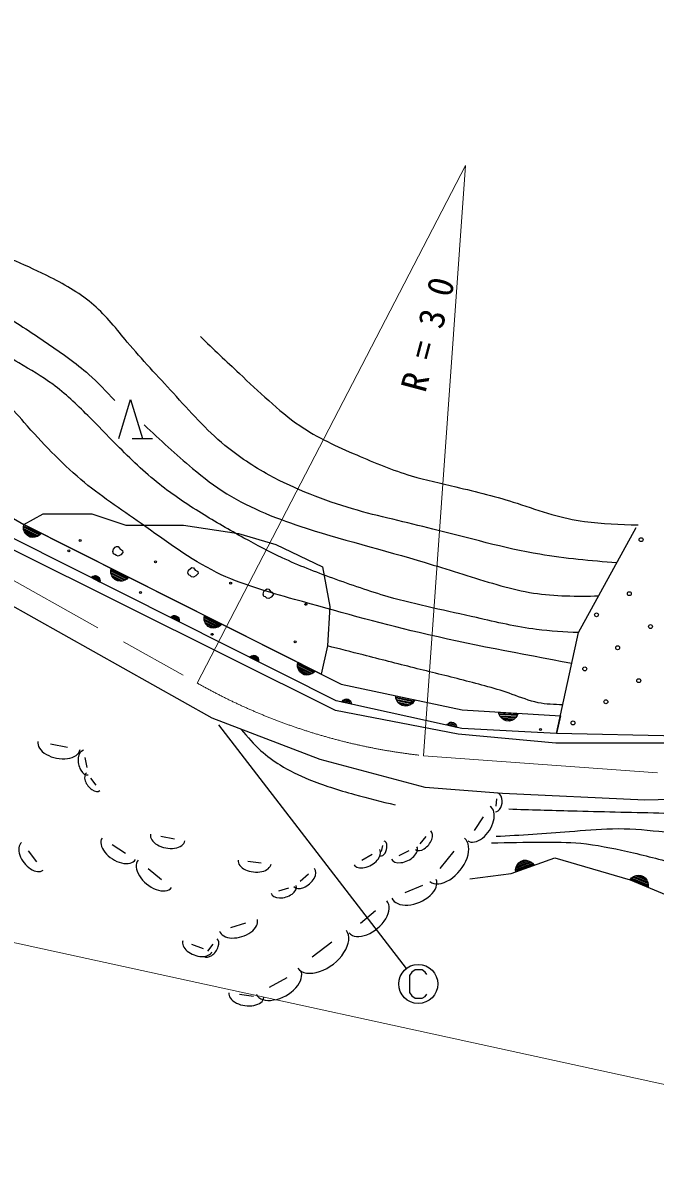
# Model space of a CAD drawing. Units: millimetres, scale not verified. Extents: x 40000 to 680000, y 20000 to 380000.
# Drawn here: x 190253 to 222618, y 246702 to 305068 of the extents above; entities that cross this region are included whole.
import ezdxf

# ---------------------------------------------------------------- set-up
doc = ezdxf.new("R2010")
doc.units = ezdxf.units.MM
doc.header["$LTSCALE"] = 1000
doc.linetypes.add('CHAIN', pattern=[18.5, 12, -1.5, 3.5, -1.5])
for name, color, linetype, lineweight in [('M-BGD', 7, 'Continuous', 25), ('M-BMK', 2, 'CHAIN', 13), ('M-BMK-HTXT', 7, 'Continuous', 13), ('M-BMK-OTRS', 5, 'Continuous', 25), ('M-STR-HTXT', 7, 'Continuous', 13), ('M-STR-STR3', 7, 'Continuous', 25), ('M-STR-STRC', 7, 'Continuous', 25)]:
    doc.layers.add(name, color=color, linetype=linetype, lineweight=lineweight)
doc.styles.add('ＭＳ ゴシック', font='')
doc.styles.get('ＭＳ ゴシック').set_extended_font_data('MS Gothic')

# ---------------------------------------------------------------- blocks, each defined once
blk = doc.blocks.new('MARK1169C15L12W1')
at = {"color": 7, "linetype": 'Continuous', "lineweight": 25}
blk.add_circle((0, 0), 0.05, dxfattribs=at)
blk = doc.blocks.new('MARK1170C15L12W1')
at = {"color": 7, "linetype": 'Continuous', "lineweight": 25}
for p, q in [((0.006, -0.046), (0.006, 0.046)), ((0.012, 0.044), (0.012, -0.044)), ((0.018, -0.042), (0.018, 0.042)), ((0.024, 0.036), (0.024, -0.036)), ((0.03, -0.03), (0.03, 0.03)), ((0.036, 0.02), (0.036, -0.02))]:
    blk.add_line(p, q, dxfattribs=at)
blk.add_lwpolyline([(0, 0.05), (0.012, 0.046), (0.022, 0.04), (0.032, 0.03), (0.038, 0.02), (0.042, 0.008), (0.042, -0.008), (0.038, -0.02), (0.032, -0.03), (0.022, -0.04), (0.012, -0.046), (0, -0.05)], close=True, dxfattribs=at)
blk = doc.blocks.new('MARK1171C15L12W1')
at = {"color": 7, "linetype": 'Continuous', "lineweight": 25}
for p, q in [((0.008, 0.046), (0.008, -0.046)), ((0.016, -0.042), (0.016, 0.042)), ((0.024, 0.036), (0.024, -0.036)), ((0.032, -0.028), (0.032, 0.028)), ((0.038, 0.016), (0.038, -0.016))]:
    blk.add_line(p, q, dxfattribs=at)
blk.add_lwpolyline([(0, 0.05), (0.012, 0.046), (0.022, 0.04), (0.032, 0.03), (0.038, 0.02), (0.042, 0.008), (0.042, -0.008), (0.038, -0.02), (0.032, -0.03), (0.022, -0.04), (0.012, -0.046), (0, -0.05)], close=True, dxfattribs=at)
blk = doc.blocks.new('MARK1519C15L7W1')
at = {"color": 7, "linetype": 'Continuous', "lineweight": 25}
blk.add_line((0.02925, 0.0195), (0.02925, -0.0195), dxfattribs=at)
blk.add_ellipse((0.02925, 0), major_axis=(0, 0.04875), ratio=0.6, start_param=0, end_param=3.1415927, dxfattribs=at)
blk = doc.blocks.new('MARK1085C15L13W1')
at = {"color": 7, "linetype": 'Continuous', "lineweight": 25}
blk.add_lwpolyline([(0.022, 0.024), (0.018, 0.03), (0.01, 0.036), (-0.008, 0.036), (-0.016, 0.03), (-0.022, 0.022), (-0.022, -0.022), (-0.016, -0.03), (-0.008, -0.036), (0.01, -0.036), (0.018, -0.032), (0.022, -0.026)], dxfattribs=at)
blk.add_circle((0, 0), 0.05, dxfattribs=at)
blk = doc.blocks.new('MARK1123C15L7W1')
at = {"color": 7, "linetype": 'Continuous', "lineweight": 25}
blk.add_line((0.004, -0.05), (0.056, -0.05), dxfattribs=at)
blk.add_lwpolyline([(-0.03, -0.05), (0, 0.05), (0.03, -0.05)], dxfattribs=at)
blk = doc.blocks.new('MARK1169C15L7W1')
at = {"color": 7, "linetype": 'Continuous', "lineweight": 25}
blk.add_circle((0, 0), 0.05, dxfattribs=at)
blk = doc.blocks.new('MARK1168C15L7W1')
at = {"color": 7, "linetype": 'Continuous', "lineweight": 25}
blk.add_lwpolyline([(-0.05, 0), (-0.044, 0.018), (-0.03, 0.032), (-0.024, 0.046), (0, 0.052), (0.026, 0.044), (0.042, 0.024), (0.05, 0.008), (0.046, -0.008), (0.02, -0.024), (0.012, -0.04), (0.004, -0.048), (-0.016, -0.05), (-0.038, -0.026)], close=True, dxfattribs=at)

msp = doc.modelspace()

# ---------------------------------------------------------------- linework, layer by layer
at = {"layer": 'M-BGD'}
msp.add_lwpolyline([(190305, 279407), (191296, 279961), (193782, 279961), (195531, 279386), (198477, 279386), (201286, 278949), (203196, 278396), (205590, 277245), (205969, 275225), (205841, 273201), (205527, 271765)], close=True, dxfattribs=at)
for points, knots in [([(218692, 273883), (217974, 273918), (217257, 273954), (216546, 274044), (215514, 274174), (214497, 274421), (213478, 274650), (211966, 274990), (210447, 275293), (208960, 275715), (208000, 275996), (207054, 276324), (206113, 276666), (205239, 276985), (204370, 277318), (203527, 277709), (202863, 278021), (202216, 278369), (201572, 278723), (200838, 279131), (200110, 279549), (199395, 279991), (198654, 280451), (197925, 280933), (197245, 281474), (196474, 282086), (195761, 282770), (195070, 283473), (194569, 283977), (194077, 284487), (193573, 284989), (193008, 285557), (192426, 286111), (191784, 286584), (191233, 286988), (190636, 287329), (190044, 287677), (189282, 288124), (188530, 288584), (187752, 288997), (187009, 289385), (186247, 289737), (185491, 290101), (184705, 290478), (183926, 290870), (183146, 291259), (182058, 291805), (180975, 292361), (179876, 292887), (178278, 293663), (176658, 294391), (175100, 295252), (174261, 295713), (173437, 296209), (172685, 296793), (171495, 297714), (170483, 298853), (169393, 299900), (167510, 301707), (165395, 303238), (163279, 304770)], [0, 0, 0, 0, 1, 1, 1, 2, 2, 2, 3, 3, 3, 4, 4, 4, 5, 5, 5, 6, 6, 6, 7, 7, 7, 8, 8, 8, 9, 9, 9, 10, 10, 10, 11, 11, 11, 12, 12, 12, 13, 13, 13, 14, 14, 14, 15, 15, 15, 16, 16, 16, 17, 17, 17, 18, 18, 18, 19, 19, 19, 20, 20, 20, 20]), ([(167112, 305068), (168795, 303264), (170478, 301461), (172315, 299821), (173361, 298887), (174456, 298006), (175569, 297152), (176633, 296334), (177713, 295540), (178829, 294787), (179662, 294223), (180512, 293676), (181424, 293271), (182422, 292826), (183491, 292545), (184540, 292213), (185301, 291971), (186049, 291700), (186781, 291386), (187641, 291023), (188472, 290590), (189279, 290119), (190038, 289671), (190771, 289183), (191502, 288686), (192236, 288187), (192969, 287680), (193629, 287091), (194097, 286674), (194529, 286217), (194961, 285759)], [0, 0, 0, 0, 1, 1, 1, 2, 2, 2, 3, 3, 3, 4, 4, 4, 5, 5, 5, 6, 6, 6, 7, 7, 7, 8, 8, 8, 9, 9, 9, 10, 10, 10, 10]), ([(218350, 272307), (215733, 272792), (213117, 273278), (210535, 273888), (208401, 274393), (206290, 274983), (204163, 275581), (202802, 275965), (201434, 276351), (200174, 276959), (198804, 277631), (197571, 278576), (196308, 279465), (195259, 280201), (194189, 280897), (193222, 281718), (192181, 282601), (191238, 283597), (190328, 284628), (189617, 285428), (188922, 286243), (188124, 286947), (187405, 287582), (186595, 288117), (185759, 288600), (184914, 289097), (184042, 289545), (183132, 289890), (181875, 290363), (180560, 290662), (179285, 291095), (178198, 291459), (177142, 291926), (176157, 292502), (174089, 293689), (172345, 295390), (170571, 297011), (169601, 297887), (168615, 298726), (167673, 299623), (166772, 300466), (165889, 301315), (164946, 302149), (164285, 302732), (163595, 303308), (162793, 303612), (162339, 303785), (161848, 303871), (161358, 303957)], [0, 0, 0, 0, 1, 1, 1, 2, 2, 2, 3, 3, 3, 4, 4, 4, 5, 5, 5, 6, 6, 6, 7, 7, 7, 8, 8, 8, 9, 9, 9, 10, 10, 10, 11, 11, 11, 12, 12, 12, 13, 13, 13, 14, 14, 14, 15, 15, 15, 16, 16, 16, 16]), ([(220653, 277447), (219334, 277558), (218015, 277669), (216714, 277889), (214870, 278201), (213064, 278731), (211246, 279183), (209873, 279523), (208494, 279820), (207131, 280211), (205659, 280649), (204215, 281200), (202866, 281938), (202066, 282376), (201299, 282880), (200598, 283459), (199636, 284259), (198796, 285196), (197958, 286128), (197166, 286999), (196360, 287842), (195600, 288744), (195056, 289397), (194529, 290071), (193896, 290625), (193238, 291202), (192464, 291648), (191674, 292048), (190501, 292647), (189293, 293144), (188068, 293603), (186689, 294108), (185309, 294589), (183946, 295123), (182597, 295652), (181280, 296259), (179960, 296868), (178589, 297503), (177223, 298153), (175954, 298966), (175341, 299359), (174750, 299787), (174190, 300252), (173627, 300721), (173096, 301227), (172556, 301722), (171845, 302372), (171116, 303002), (170388, 303632)], [0, 0, 0, 0, 1, 1, 1, 2, 2, 2, 3, 3, 3, 4, 4, 4, 5, 5, 5, 6, 6, 6, 7, 7, 7, 8, 8, 8, 9, 9, 9, 10, 10, 10, 11, 11, 11, 12, 12, 12, 13, 13, 13, 14, 14, 14, 15, 15, 15, 16, 16, 16, 16]), ([(199339, 289027), (200004, 288394), (200669, 287761), (201338, 287132), (201832, 286666), (202328, 286203), (202837, 285750), (203345, 285298), (203864, 284855), (204424, 284472), (205325, 283858), (206332, 283405), (207342, 282970), (208262, 282574), (209182, 282190), (210134, 281905), (210884, 281684), (211650, 281516), (212412, 281335), (213468, 281093), (214519, 280833), (215549, 280498), (216144, 280309), (216731, 280095), (217332, 279924), (217877, 279770), (218432, 279651), (218992, 279572), (219901, 279443), (220821, 279419), (221740, 279396)], [0, 0, 0, 0, 1, 1, 1, 2, 2, 2, 3, 3, 3, 4, 4, 4, 5, 5, 5, 6, 6, 6, 7, 7, 7, 8, 8, 8, 9, 9, 9, 10, 10, 10, 10]), ([(196466, 284502), (197277, 283744), (198089, 282986), (198946, 282275), (199503, 281813), (200079, 281371), (200691, 280989), (201941, 280210), (203342, 279685), (204754, 279224), (206916, 278534), (209100, 278012), (211252, 277342), (212412, 276997), (213555, 276604), (214724, 276283), (215273, 276132), (215828, 275997), (216389, 275909), (217486, 275738), (218605, 275749), (219725, 275759)], [0, 0, 0, 0, 1, 1, 1, 2, 2, 2, 3, 3, 3, 4, 4, 4, 5, 5, 5, 6, 6, 6, 7, 7, 7, 7]), ([(217889, 270189), (217463, 270203), (217036, 270217), (216624, 270301), (216173, 270394), (215740, 270572), (215301, 270728), (214481, 271019), (213643, 271236), (212803, 271448), (211963, 271669), (211118, 271869), (210276, 272080), (209409, 272296), (208544, 272522), (207678, 272742), (207067, 272897), (206454, 273049), (205841, 273201)], [0, 0, 0, 0, 1, 1, 1, 2, 2, 2, 3, 3, 3, 4, 4, 4, 5, 5, 5, 6, 6, 6, 6]), ([(201434, 268935), (201753, 268556), (202072, 268177), (202438, 267847), (202742, 267573), (203078, 267333), (203428, 267116), (203893, 266828), (204383, 266581), (204889, 266374), (205257, 266225), (205631, 266095), (206009, 265973), (206414, 265842), (206823, 265721), (207234, 265608), (207922, 265417), (208615, 265247), (209308, 265077)], [0, 0, 0, 0, 1, 1, 1, 2, 2, 2, 3, 3, 3, 4, 4, 4, 5, 5, 5, 6, 6, 6, 6]), ([(215129, 264865), (216204, 264834), (217278, 264802), (218352, 264773), (219836, 264734), (221320, 264702), (222808, 264663), (224198, 264627), (225592, 264585), (226970, 264718), (228045, 264822), (229110, 265032), (230175, 265242)], [0, 0, 0, 0, 1, 1, 1, 2, 2, 2, 3, 3, 3, 4, 4, 4, 4]), ([(214471, 263468), (215724, 263537), (216978, 263606), (218230, 263712), (218962, 263774), (219693, 263848), (220425, 263859), (221221, 263872), (222018, 263809), (222812, 263727), (223724, 263636), (224631, 263523), (225543, 263443), (226286, 263378), (227031, 263343), (227776, 263351), (228515, 263359), (229255, 263408), (229986, 263512), (230781, 263625), (231565, 263803), (232349, 263981)], [0, 0, 0, 0, 1, 1, 1, 2, 2, 2, 3, 3, 3, 4, 4, 4, 5, 5, 5, 6, 6, 6, 7, 7, 7, 7]), ([(214245, 263129), (215096, 263150), (215947, 263171), (216800, 263176), (217471, 263180), (218143, 263174), (218808, 263110), (219611, 263032), (220406, 262870), (221195, 262692), (222052, 262499), (222903, 262288), (223741, 262032), (224617, 261764), (225479, 261446), (226341, 261128)], [0, 0, 0, 0, 1, 1, 1, 2, 2, 2, 3, 3, 3, 4, 4, 4, 5, 5, 5, 5])]:
    msp.add_open_spline(points, degree=3, knots=knots, dxfattribs=at)
at = {"layer": 'M-BMK'}
msp.add_line((210766, 267592), (224654, 266580), dxfattribs=at)
msp.add_lwpolyline([(165138, 288792), (167454, 288984), (199181, 271303)], dxfattribs=at)
msp.add_arc((213936, 297424), 30000, 240.53935, 263.93489, dxfattribs=at)
at = {"layer": 'M-BMK-OTRS'}
for points in [[(235128, 275259), (233588, 272423), (231484, 270676), (228893, 269322), (226880, 268637), (223957, 268227), (217527, 268224), (212539, 268699), (206259, 269896), (189798, 278106), (173466, 287492), (163646, 295098)], [(239178, 278063), (237596, 273980), (236324, 271312), (234862, 269388), (233472, 268087), (231877, 267034), (230131, 266217), (227534, 265450), (222089, 265309), (214800, 265651), (210849, 265971), (205464, 267393), (199944, 269505), (187782, 276320)]]:
    msp.add_lwpolyline(points, dxfattribs=at)
at = {"layer": 'M-STR-HTXT'}
msp.add_line((166576, 263095), (241779, 246702), dxfattribs=at)
msp.add_lwpolyline([(199181, 271303), (212907, 297777), (210766, 267592)], dxfattribs=at)
at = {"layer": 'M-STR-STR3'}
for p, q in [((218692, 273883), (221652, 279264)), ((217571, 268725), (218692, 273883))]:
    msp.add_line(p, q, dxfattribs=at)
for points in [[(217766, 269623), (217571, 268725), (212728, 268979), (206286, 270395), (189847, 278655), (173691, 287881), (174275, 288729)], [(174275, 288729), (190305, 279407), (206546, 271253), (212733, 269930), (217766, 269623)], [(235128, 275259), (234582, 275030), (234274, 274198), (233155, 272648), (231322, 270997), (228682, 269677), (226759, 268988), (223831, 268586), (217571, 268725)], [(213135, 261290), (215253, 261566), (217486, 262372), (221330, 261244), (225427, 259540), (228321, 259117), (231774, 259232), (235859, 260096), (238823, 260757), (240854, 261662)]]:
    msp.add_lwpolyline(points, dxfattribs=at)
at = {"layer": 'M-STR-STRC'}
msp.add_line((200269, 269177), (209878, 256712), dxfattribs=at)

# ---------------------------------------------------------------- block references
at = {"layer": 'M-BGD', "xscale": 20000, "yscale": 20000}
msp.add_blockref('MARK1123C15L7W1', (195772, 284809), dxfattribs=at)
at = {"layer": 'M-BGD'}
for name, p, xscale, yscale, rotation in [('MARK1169C15L7W1', (193192, 278592), 1000, 1000, 94.83247), ('MARK1168C15L7W1', (195117, 278048), 5000, 5000, 94.83247), ('MARK1169C15L7W1', (197042, 277505), 1000, 1000, 94.83247), ('MARK1168C15L7W1', (198966, 276962), 5000, 5000, 94.83247), ('MARK1169C15L7W1', (200891, 276419), 1000, 1000, 94.83247), ('MARK1168C15L7W1', (202816, 275875), 5000, 5000, 94.83247), ('MARK1169C15L7W1', (204741, 275332), 1000, 1000, 94.83247), ('MARK1169C15L7W1', (204197, 273407), 1000, 1000, 94.83247), ('MARK1519C15L7W1', (191980, 267463), 22582, 22582, 78.9148), ('MARK1519C15L7W1', (193103, 267164), 13203, 13203, 10.93382), ('MARK1519C15L7W1', (193582, 266052), 11668, 11668, 37.30395), ('MARK1519C15L7W1', (214781, 265167), 9850, 9850, 173.29016), ('MARK1519C15L7W1', (214134, 263772), 21627, 21627, 146.94418), ('MARK1519C15L7W1', (194835, 262311), 20832, 20832, 57.40742), ('MARK1519C15L7W1', (197568, 262872), 18452, 18452, 79.2157), ('MARK1519C15L7W1', (211027, 263037), 12568, 12568, 140.94686), ('MARK1519C15L7W1', (212636, 261731), 29055, 29055, 141.31596), ('MARK1519C15L7W1', (190316, 262110), 18371, 18371, 37.87498), ('MARK1519C15L7W1', (208099, 262006), 15601, 15601, 120.49983), ('MARK1519C15L7W1', (208872, 262788), 7995, 7995, 165.32361), ('MARK1519C15L7W1', (209959, 262227), 14908, 14908, 115.61548), ('MARK1519C15L7W1', (196590, 261031), 22694, 22694, 50.65948), ('MARK1519C15L7W1', (202055, 261645), 17380, 17380, 83.34557), ('MARK1519C15L7W1', (204932, 261041), 14481, 14481, 130.97174), ('MARK1519C15L7W1', (203724, 260365), 13835, 13835, 106.92751), ('MARK1519C15L7W1', (210566, 260103), 25267, 25267, 113.06152), ('MARK1519C15L7W1', (208413, 258767), 25965, 25965, 130.32584), ('MARK1519C15L7W1', (201465, 258337), 20752, 20752, 106.92751), ('MARK1519C15L7W1', (206146, 256938), 32321, 32321, 127.76762), ('MARK1519C15L7W1', (199019, 257402), 16299, 16299, 69.32558), ('MARK1519C15L7W1', (200127, 257574), 11509, 11509, 143.1301), ('MARK1519C15L7W1', (203706, 255315), 26471, 26471, 118.5707), ('MARK1519C15L7W1', (201623, 254808), 18588, 18588, 82.17092)]:
    msp.add_blockref(name, p, dxfattribs=dict(at, xscale=xscale, yscale=yscale, rotation=rotation))
at = {"layer": 'M-STR-STR3'}
for name, p, xscale, yscale, rotation in [('MARK1170C15L12W1', (190752, 279182), 10000, 10000, 243.34296), ('MARK1169C15L12W1', (221897, 278639), 2000, 2000, 94.83247), ('MARK1169C15L12W1', (192613, 278064), 1000, 1000, 94.83247), ('MARK1171C15L12W1', (193971, 276583), 5000, 5000, 63.32201), ('MARK1170C15L12W1', (195220, 276939), 10000, 10000, 243.34296), ('MARK1169C15L12W1', (196281, 275931), 1000, 1000, 94.83247), ('MARK1169C15L12W1', (221296, 275875), 2000, 2000, 94.83247), ('MARK1171C15L12W1', (198030, 274543), 5000, 5000, 63.32201), ('MARK1170C15L12W1', (199995, 274542), 10000, 10000, 243.34296), ('MARK1169C15L12W1', (219614, 274794), 2000, 2000, 94.83247), ('MARK1169C15L12W1', (199948, 273798), 1000, 1000, 94.83247), ('MARK1169C15L12W1', (222378, 274193), 2000, 2000, 94.83247), ('MARK1169C15L12W1', (220696, 273111), 2000, 2000, 94.83247), ('MARK1171C15L12W1', (202090, 272503), 5000, 5000, 63.32201), ('MARK1170C15L12W1', (204770, 272145), 10000, 10000, 243.34296), ('MARK1169C15L12W1', (219013, 272030), 2000, 2000, 94.83247), ('MARK1169C15L12W1', (221777, 271429), 2000, 2000, 94.83247), ('MARK1171C15L12W1', (206824, 270277), 5000, 5000, 77.6012), ('MARK1170C15L12W1', (209827, 270551), 10000, 10000, 257.92344), ('MARK1169C15L12W1', (210183, 270300), 1000, 1000, 94.83247), ('MARK1169C15L12W1', (220095, 270348), 2000, 2000, 94.83247), ('MARK1170C15L12W1', (215100, 269786), 10000, 10000, 266.5188), ('MARK1171C15L12W1', (212205, 269094), 5000, 5000, 77.6012), ('MARK1169C15L12W1', (218412, 269266), 2000, 2000, 94.83247), ('MARK1169C15L12W1', (216751, 268934), 1000, 1000, 94.83247), ('MARK1170C15L12W1', (215950, 261818), 10000, 10000, 109.8407), ('MARK1170C15L12W1', (221791, 261052), 10000, 10000, 67.42586)]:
    msp.add_blockref(name, p, dxfattribs=dict(at, xscale=xscale, yscale=yscale, rotation=rotation))
at = {"layer": 'M-STR-STRC', "xscale": 20000, "yscale": 20000}
msp.add_blockref('MARK1085C15L13W1', (210490, 255918), dxfattribs=at)

# ---------------------------------------------------------------- texts
at = {"layer": 'M-BMK-HTXT', "insert": (210872, 286099), "char_height": 1320, "attachment_point": 7, "rotation": 75.1, "style": 'ＭＳ ゴシック'}
msp.add_mtext('\\T1.87;R=30', dxfattribs=at)

doc.saveas('drawing.dxf')
